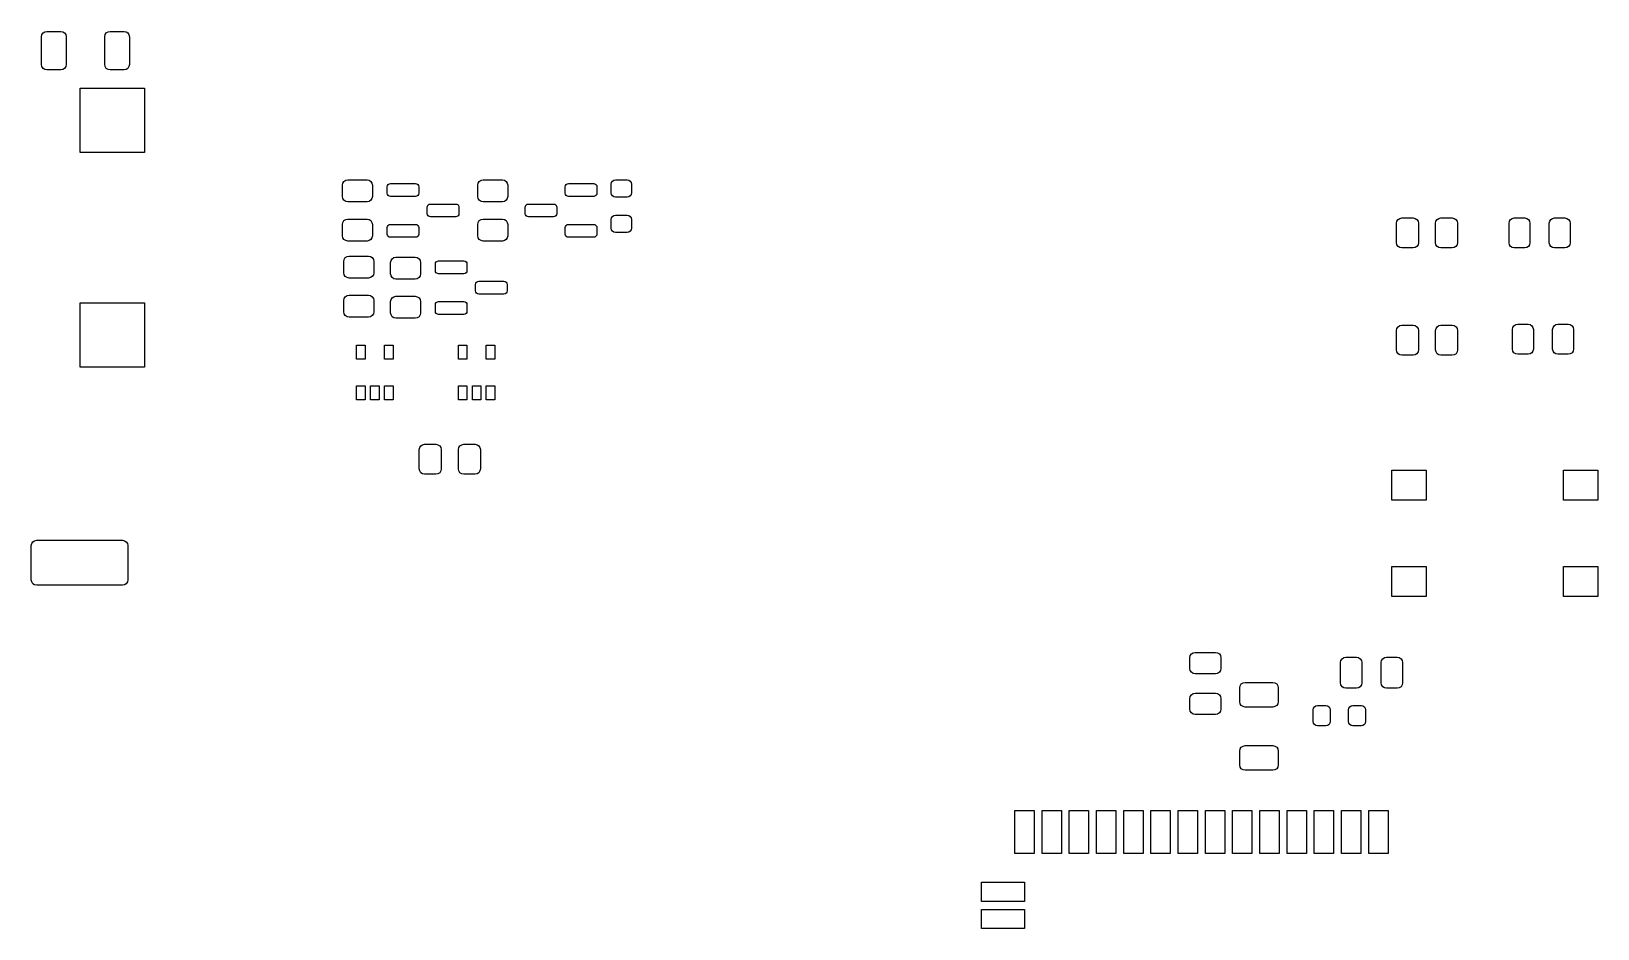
# Model space of a CAD drawing. Extents: x 2.4 to 8.39, y -4.84 to -1.14.
# Drawn here: x 5.511 to 8.388, y -2.783 to -1.136 of the extents above; entities that cross this region are included whole.
import ezdxf

# ---------------------------------------------------------------- set-up
doc = ezdxf.new("R2010")
doc.units = 0
doc.header["$MEASUREMENT"] = 0
doc.layers.add('BLACK', color=7, linetype='CONTINUOUS')

msp = doc.modelspace()

# ---------------------------------------------------------------- linework, layer by layer
at = {"layer": 'BLACK', "linetype": 'CONTINUOUS'}
for p, q in [((5.52953, -1.14567), (5.53028, -1.1419)), ((5.52953, -1.19685), (5.52953, -1.14567)), ((5.53028, -1.1419), (5.53241, -1.13871)), ((5.53241, -1.13871), (5.5356, -1.13658)), ((5.5356, -1.13658), (5.53937, -1.13583)), ((5.53937, -1.13583), (5.56496, -1.13583)), ((5.56496, -1.13583), (5.56873, -1.13658)), ((5.56873, -1.13658), (5.57192, -1.13871)), ((5.57192, -1.13871), (5.57405, -1.1419)), ((5.57405, -1.1419), (5.5748, -1.14567)), ((5.5748, -1.14567), (5.5748, -1.19685)), ((5.64567, -1.14567), (5.64642, -1.1419)), ((5.64567, -1.19685), (5.64567, -1.14567)), ((5.64642, -1.1419), (5.64855, -1.13871)), ((5.64855, -1.13871), (5.65175, -1.13658)), ((5.65175, -1.13658), (5.65551, -1.13583)), ((5.65551, -1.13583), (5.6811, -1.13583)), ((5.6811, -1.13583), (5.68487, -1.13658)), ((5.68487, -1.13658), (5.68806, -1.13871)), ((5.68806, -1.13871), (5.6902, -1.1419)), ((5.6902, -1.1419), (5.69094, -1.14567)), ((5.69094, -1.14567), (5.69094, -1.19685)), ((5.53028, -1.20062), (5.52953, -1.19685)), ((5.53241, -1.20381), (5.53028, -1.20062)), ((5.5356, -1.20594), (5.53241, -1.20381)), ((5.53937, -1.20669), (5.5356, -1.20594)), ((5.56496, -1.20669), (5.53937, -1.20669)), ((5.56873, -1.20594), (5.56496, -1.20669)), ((5.57192, -1.20381), (5.56873, -1.20594)), ((5.57405, -1.20062), (5.57192, -1.20381)), ((5.5748, -1.19685), (5.57405, -1.20062)), ((5.64642, -1.20062), (5.64567, -1.19685)), ((5.64855, -1.20381), (5.64642, -1.20062)), ((5.65175, -1.20594), (5.64855, -1.20381)), ((5.65551, -1.20669), (5.65175, -1.20594)), ((5.6811, -1.20669), (5.65551, -1.20669)), ((5.68487, -1.20594), (5.6811, -1.20669)), ((5.68806, -1.20381), (5.68487, -1.20594)), ((5.6902, -1.20062), (5.68806, -1.20381)), ((5.69094, -1.19685), (5.6902, -1.20062)), ((5.60039, -1.35827), (5.60039, -1.24016)), ((5.60039, -1.24016), (5.7185, -1.24016)), ((5.7185, -1.24016), (5.7185, -1.35827)), ((5.7185, -1.35827), (5.60039, -1.35827)), ((6.08507, -1.41135), (6.08826, -1.40921)), ((6.08826, -1.40921), (6.09203, -1.40846)), ((6.09203, -1.40846), (6.12746, -1.40846)), ((6.12746, -1.40846), (6.13123, -1.40921)), ((6.13123, -1.40921), (6.13442, -1.41135)), ((6.33359, -1.41135), (6.33678, -1.40921)), ((6.33678, -1.40921), (6.34055, -1.40846)), ((6.34055, -1.40846), (6.37598, -1.40846)), ((6.37598, -1.40846), (6.37975, -1.40921)), ((6.37975, -1.40921), (6.38294, -1.41135)), ((6.57809, -1.41077), (6.58065, -1.40906)), ((6.58065, -1.40906), (6.58366, -1.40846)), ((6.58366, -1.40846), (6.60531, -1.40846)), ((6.60531, -1.40846), (6.60833, -1.40906)), ((6.60833, -1.40906), (6.61088, -1.41077)), ((6.08219, -1.41831), (6.08293, -1.41454)), ((6.08219, -1.43898), (6.08219, -1.41831)), ((6.08293, -1.41454), (6.08507, -1.41135)), ((6.13442, -1.41135), (6.13655, -1.41454)), ((6.13655, -1.41454), (6.1373, -1.41831)), ((6.1373, -1.41831), (6.1373, -1.43898)), ((6.16437, -1.42126), (6.16482, -1.419)), ((6.16437, -1.43307), (6.16437, -1.42126)), ((6.16482, -1.43533), (6.16437, -1.43307)), ((6.16482, -1.419), (6.1661, -1.41708)), ((6.1661, -1.43725), (6.16482, -1.43533)), ((6.1661, -1.41708), (6.16802, -1.4158)), ((6.16802, -1.43853), (6.1661, -1.43725)), ((6.16802, -1.4158), (6.17028, -1.41535)), ((6.17028, -1.41535), (6.21654, -1.41535)), ((6.21654, -1.41535), (6.2188, -1.4158)), ((6.2188, -1.4158), (6.22071, -1.41708)), ((6.22071, -1.43725), (6.2188, -1.43853)), ((6.22071, -1.41708), (6.22199, -1.419)), ((6.22199, -1.43533), (6.22071, -1.43725)), ((6.22199, -1.419), (6.22244, -1.42126)), ((6.22244, -1.43307), (6.22199, -1.43533)), ((6.22244, -1.42126), (6.22244, -1.43307)), ((6.33071, -1.41831), (6.33146, -1.41454)), ((6.33071, -1.43898), (6.33071, -1.41831)), ((6.33146, -1.41454), (6.33359, -1.41135)), ((6.38294, -1.41135), (6.38508, -1.41454)), ((6.38508, -1.41454), (6.38583, -1.41831)), ((6.38583, -1.41831), (6.38583, -1.43898)), ((6.49163, -1.42126), (6.49208, -1.419)), ((6.49163, -1.43307), (6.49163, -1.42126)), ((6.49208, -1.43533), (6.49163, -1.43307)), ((6.49208, -1.419), (6.49336, -1.41708)), ((6.49336, -1.43725), (6.49208, -1.43533)), ((6.49336, -1.41708), (6.49528, -1.4158)), ((6.49528, -1.43853), (6.49336, -1.43725)), ((6.49528, -1.4158), (6.49754, -1.41535)), ((6.49754, -1.41535), (6.5438, -1.41535)), ((6.5438, -1.41535), (6.54606, -1.4158)), ((6.54606, -1.4158), (6.54798, -1.41708)), ((6.54798, -1.43725), (6.54606, -1.43853)), ((6.54798, -1.41708), (6.54926, -1.419)), ((6.54926, -1.43533), (6.54798, -1.43725)), ((6.54926, -1.419), (6.5497, -1.42126)), ((6.5497, -1.43307), (6.54926, -1.43533)), ((6.5497, -1.42126), (6.5497, -1.43307)), ((6.57579, -1.41634), (6.57639, -1.41333)), ((6.57579, -1.43209), (6.57579, -1.41634)), ((6.57639, -1.4351), (6.57579, -1.43209)), ((6.57639, -1.41333), (6.57809, -1.41077)), ((6.57809, -1.43765), (6.57639, -1.4351)), ((6.58065, -1.43936), (6.57809, -1.43765)), ((6.61088, -1.43765), (6.60833, -1.43936)), ((6.61088, -1.41077), (6.61259, -1.41333)), ((6.61259, -1.4351), (6.61088, -1.43765)), ((6.61259, -1.41333), (6.61319, -1.41634)), ((6.61319, -1.43209), (6.61259, -1.4351)), ((6.61319, -1.41634), (6.61319, -1.43209)), ((6.08293, -1.44274), (6.08219, -1.43898)), ((6.08507, -1.44594), (6.08293, -1.44274)), ((6.08826, -1.44807), (6.08507, -1.44594)), ((6.09203, -1.44882), (6.08826, -1.44807)), ((6.12746, -1.44882), (6.09203, -1.44882)), ((6.13123, -1.44807), (6.12746, -1.44882)), ((6.13442, -1.44594), (6.13123, -1.44807)), ((6.13655, -1.44274), (6.13442, -1.44594)), ((6.1373, -1.43898), (6.13655, -1.44274)), ((6.17028, -1.43898), (6.16802, -1.43853)), ((6.21654, -1.43898), (6.17028, -1.43898)), ((6.2188, -1.43853), (6.21654, -1.43898)), ((6.23819, -1.45866), (6.23864, -1.4564)), ((6.23819, -1.47047), (6.23819, -1.45866)), ((6.23864, -1.4564), (6.23992, -1.45449)), ((6.23992, -1.45449), (6.24183, -1.45321)), ((6.24183, -1.45321), (6.24409, -1.45276)), ((6.24409, -1.45276), (6.29035, -1.45276)), ((6.29035, -1.45276), (6.29261, -1.45321)), ((6.29261, -1.45321), (6.29453, -1.45449)), ((6.29453, -1.45449), (6.29581, -1.4564)), ((6.29581, -1.4564), (6.29626, -1.45866)), ((6.29626, -1.45866), (6.29626, -1.47047)), ((6.33146, -1.44274), (6.33071, -1.43898)), ((6.33359, -1.44594), (6.33146, -1.44274)), ((6.33678, -1.44807), (6.33359, -1.44594)), ((6.34055, -1.44882), (6.33678, -1.44807)), ((6.37598, -1.44882), (6.34055, -1.44882)), ((6.37975, -1.44807), (6.37598, -1.44882)), ((6.38294, -1.44594), (6.37975, -1.44807)), ((6.38508, -1.44274), (6.38294, -1.44594)), ((6.38583, -1.43898), (6.38508, -1.44274)), ((6.41781, -1.45866), (6.41826, -1.4564)), ((6.41781, -1.47047), (6.41781, -1.45866)), ((6.41826, -1.4564), (6.41954, -1.45449)), ((6.41954, -1.45449), (6.42146, -1.45321)), ((6.42146, -1.45321), (6.42372, -1.45276)), ((6.42372, -1.45276), (6.46998, -1.45276)), ((6.46998, -1.45276), (6.47224, -1.45321)), ((6.47224, -1.45321), (6.47416, -1.45449)), ((6.47416, -1.45449), (6.47544, -1.4564)), ((6.47544, -1.4564), (6.47589, -1.45866)), ((6.47589, -1.45866), (6.47589, -1.47047)), ((6.49754, -1.43898), (6.49528, -1.43853)), ((6.5438, -1.43898), (6.49754, -1.43898)), ((6.54606, -1.43853), (6.5438, -1.43898)), ((6.58366, -1.43996), (6.58065, -1.43936)), ((6.60531, -1.43996), (6.58366, -1.43996)), ((6.60833, -1.43936), (6.60531, -1.43996)), ((6.08219, -1.49016), (6.08293, -1.48639)), ((6.08219, -1.51083), (6.08219, -1.49016)), ((6.08293, -1.48639), (6.08507, -1.4832)), ((6.08507, -1.4832), (6.08826, -1.48106)), ((6.08826, -1.48106), (6.09203, -1.48031)), ((6.09203, -1.48031), (6.12746, -1.48031)), ((6.12746, -1.48031), (6.13123, -1.48106)), ((6.13123, -1.48106), (6.13442, -1.4832)), ((6.13442, -1.4832), (6.13655, -1.48639)), ((6.13655, -1.48639), (6.1373, -1.49016)), ((6.1373, -1.49016), (6.1373, -1.51083)), ((6.16437, -1.49606), (6.16482, -1.4938)), ((6.16482, -1.4938), (6.1661, -1.49189)), ((6.1661, -1.49189), (6.16802, -1.49061)), ((6.16802, -1.49061), (6.17028, -1.49016)), ((6.17028, -1.49016), (6.21654, -1.49016)), ((6.21654, -1.49016), (6.2188, -1.49061)), ((6.2188, -1.49061), (6.22071, -1.49189)), ((6.22071, -1.49189), (6.22199, -1.4938)), ((6.22199, -1.4938), (6.22244, -1.49606)), ((6.23864, -1.47273), (6.23819, -1.47047)), ((6.23992, -1.47465), (6.23864, -1.47273)), ((6.24183, -1.47593), (6.23992, -1.47465)), ((6.24409, -1.47638), (6.24183, -1.47593)), ((6.29035, -1.47638), (6.24409, -1.47638)), ((6.29261, -1.47593), (6.29035, -1.47638)), ((6.29453, -1.47465), (6.29261, -1.47593)), ((6.29581, -1.47273), (6.29453, -1.47465)), ((6.29626, -1.47047), (6.29581, -1.47273)), ((6.33071, -1.49016), (6.33146, -1.48639)), ((6.33071, -1.51083), (6.33071, -1.49016)), ((6.33146, -1.48639), (6.33359, -1.4832)), ((6.33359, -1.4832), (6.33678, -1.48106)), ((6.33678, -1.48106), (6.34055, -1.48031)), ((6.34055, -1.48031), (6.37598, -1.48031)), ((6.37598, -1.48031), (6.37975, -1.48106)), ((6.37975, -1.48106), (6.38294, -1.4832)), ((6.38294, -1.4832), (6.38508, -1.48639)), ((6.38508, -1.48639), (6.38583, -1.49016)), ((6.38583, -1.49016), (6.38583, -1.51083)), ((6.41826, -1.47273), (6.41781, -1.47047)), ((6.41954, -1.47465), (6.41826, -1.47273)), ((6.42146, -1.47593), (6.41954, -1.47465)), ((6.42372, -1.47638), (6.42146, -1.47593)), ((6.46998, -1.47638), (6.42372, -1.47638)), ((6.47224, -1.47593), (6.46998, -1.47638)), ((6.47416, -1.47465), (6.47224, -1.47593)), ((6.47544, -1.47273), (6.47416, -1.47465)), ((6.47589, -1.47047), (6.47544, -1.47273)), ((6.49163, -1.49606), (6.49208, -1.4938)), ((6.49208, -1.4938), (6.49336, -1.49189)), ((6.49336, -1.49189), (6.49528, -1.49061)), ((6.49528, -1.49061), (6.49754, -1.49016)), ((6.49754, -1.49016), (6.5438, -1.49016)), ((6.5438, -1.49016), (6.54606, -1.49061)), ((6.54606, -1.49061), (6.54798, -1.49189)), ((6.54798, -1.49189), (6.54926, -1.4938)), ((6.54926, -1.4938), (6.5497, -1.49606)), ((6.57579, -1.4813), (6.57639, -1.47829)), ((6.57579, -1.49705), (6.57579, -1.4813)), ((6.57639, -1.47829), (6.57809, -1.47573)), ((6.57809, -1.47573), (6.58065, -1.47402)), ((6.58065, -1.47402), (6.58366, -1.47343)), ((6.58366, -1.47343), (6.60531, -1.47343)), ((6.60531, -1.47343), (6.60833, -1.47402)), ((6.60833, -1.47402), (6.61088, -1.47573)), ((6.61088, -1.47573), (6.61259, -1.47829)), ((6.61259, -1.47829), (6.61319, -1.4813)), ((6.61319, -1.4813), (6.61319, -1.49705)), ((8.01821, -1.48819), (8.01896, -1.48442)), ((8.01821, -1.52362), (8.01821, -1.48819)), ((8.01896, -1.48442), (8.02109, -1.48123)), ((8.02109, -1.48123), (8.02428, -1.4791)), ((8.02428, -1.4791), (8.02805, -1.47835)), ((8.02805, -1.47835), (8.04872, -1.47835)), ((8.04872, -1.47835), (8.05249, -1.4791)), ((8.05249, -1.4791), (8.05568, -1.48123)), ((8.05568, -1.48123), (8.05781, -1.48442)), ((8.05781, -1.48442), (8.05856, -1.48819)), ((8.05856, -1.48819), (8.05856, -1.52362)), ((8.09006, -1.48819), (8.09081, -1.48442)), ((8.09006, -1.52362), (8.09006, -1.48819)), ((8.09081, -1.48442), (8.09294, -1.48123)), ((8.09294, -1.48123), (8.09614, -1.4791)), ((8.09614, -1.4791), (8.0999, -1.47835)), ((8.0999, -1.47835), (8.12057, -1.47835)), ((8.12057, -1.47835), (8.12434, -1.4791)), ((8.12434, -1.4791), (8.12753, -1.48123)), ((8.12753, -1.48123), (8.12966, -1.48442)), ((8.12966, -1.48442), (8.13041, -1.48819)), ((8.13041, -1.48819), (8.13041, -1.52362)), ((8.22512, -1.48794), (8.22585, -1.48427)), ((8.22512, -1.52387), (8.22512, -1.48794)), ((8.22585, -1.48427), (8.22793, -1.48116)), ((8.22793, -1.48116), (8.23104, -1.47908)), ((8.23104, -1.47908), (8.23471, -1.47835)), ((8.23471, -1.47835), (8.25391, -1.47835)), ((8.25391, -1.47835), (8.25758, -1.47908)), ((8.25758, -1.47908), (8.26069, -1.48116)), ((8.26069, -1.48116), (8.26277, -1.48427)), ((8.26277, -1.48427), (8.2635, -1.48794)), ((8.2635, -1.48794), (8.2635, -1.52387)), ((8.29894, -1.48794), (8.29967, -1.48427)), ((8.29894, -1.52387), (8.29894, -1.48794)), ((8.29967, -1.48427), (8.30175, -1.48116)), ((8.30175, -1.48116), (8.30486, -1.47908)), ((8.30486, -1.47908), (8.30853, -1.47835)), ((8.30853, -1.47835), (8.32773, -1.47835)), ((8.32773, -1.47835), (8.3314, -1.47908)), ((8.3314, -1.47908), (8.33451, -1.48116)), ((8.33451, -1.48116), (8.33659, -1.48427)), ((8.33659, -1.48427), (8.33732, -1.48794)), ((8.33732, -1.48794), (8.33732, -1.52387)), ((6.08293, -1.51459), (6.08219, -1.51083)), ((6.08507, -1.51779), (6.08293, -1.51459)), ((6.08826, -1.51992), (6.08507, -1.51779)), ((6.09203, -1.52067), (6.08826, -1.51992)), ((6.12746, -1.52067), (6.09203, -1.52067)), ((6.13123, -1.51992), (6.12746, -1.52067)), ((6.13442, -1.51779), (6.13123, -1.51992)), ((6.13655, -1.51459), (6.13442, -1.51779)), ((6.1373, -1.51083), (6.13655, -1.51459)), ((6.16437, -1.50787), (6.16437, -1.49606)), ((6.16482, -1.51013), (6.16437, -1.50787)), ((6.1661, -1.51205), (6.16482, -1.51013)), ((6.16802, -1.51333), (6.1661, -1.51205)), ((6.17028, -1.51378), (6.16802, -1.51333)), ((6.21654, -1.51378), (6.17028, -1.51378)), ((6.2188, -1.51333), (6.21654, -1.51378)), ((6.22071, -1.51205), (6.2188, -1.51333)), ((6.22199, -1.51013), (6.22071, -1.51205)), ((6.22244, -1.50787), (6.22199, -1.51013)), ((6.22244, -1.49606), (6.22244, -1.50787)), ((6.33146, -1.51459), (6.33071, -1.51083)), ((6.33359, -1.51779), (6.33146, -1.51459)), ((6.33678, -1.51992), (6.33359, -1.51779)), ((6.34055, -1.52067), (6.33678, -1.51992)), ((6.37598, -1.52067), (6.34055, -1.52067)), ((6.37975, -1.51992), (6.37598, -1.52067)), ((6.38294, -1.51779), (6.37975, -1.51992)), ((6.38508, -1.51459), (6.38294, -1.51779)), ((6.38583, -1.51083), (6.38508, -1.51459)), ((6.49163, -1.50787), (6.49163, -1.49606)), ((6.49208, -1.51013), (6.49163, -1.50787)), ((6.49336, -1.51205), (6.49208, -1.51013)), ((6.49528, -1.51333), (6.49336, -1.51205)), ((6.49754, -1.51378), (6.49528, -1.51333)), ((6.5438, -1.51378), (6.49754, -1.51378)), ((6.54606, -1.51333), (6.5438, -1.51378)), ((6.54798, -1.51205), (6.54606, -1.51333)), ((6.54926, -1.51013), (6.54798, -1.51205)), ((6.5497, -1.50787), (6.54926, -1.51013)), ((6.5497, -1.49606), (6.5497, -1.50787)), ((6.57639, -1.50006), (6.57579, -1.49705)), ((6.57809, -1.50262), (6.57639, -1.50006)), ((6.58065, -1.50432), (6.57809, -1.50262)), ((6.58366, -1.50492), (6.58065, -1.50432)), ((6.60531, -1.50492), (6.58366, -1.50492)), ((6.60833, -1.50432), (6.60531, -1.50492)), ((6.61088, -1.50262), (6.60833, -1.50432)), ((6.61259, -1.50006), (6.61088, -1.50262)), ((6.61319, -1.49705), (6.61259, -1.50006)), ((8.01896, -1.52739), (8.01821, -1.52362)), ((8.05856, -1.52362), (8.05781, -1.52739)), ((8.09081, -1.52739), (8.09006, -1.52362)), ((8.13041, -1.52362), (8.12966, -1.52739)), ((8.22585, -1.52754), (8.22512, -1.52387)), ((8.2635, -1.52387), (8.26277, -1.52754)), ((8.29967, -1.52754), (8.29894, -1.52387)), ((8.33732, -1.52387), (8.33659, -1.52754)), ((6.08539, -1.5543), (6.08753, -1.55111)), ((6.08753, -1.55111), (6.09072, -1.54898)), ((6.09072, -1.54898), (6.09449, -1.54823)), ((6.09449, -1.54823), (6.12992, -1.54823)), ((6.12992, -1.54823), (6.13369, -1.54898)), ((6.13369, -1.54898), (6.13688, -1.55111)), ((6.13688, -1.55111), (6.13901, -1.5543)), ((6.17152, -1.55627), (6.17365, -1.55308)), ((6.17365, -1.55308), (6.17684, -1.55095)), ((6.17684, -1.55095), (6.18061, -1.5502)), ((6.18061, -1.5502), (6.21604, -1.5502)), ((6.21604, -1.5502), (6.21981, -1.55095)), ((6.21981, -1.55095), (6.223, -1.55308)), ((6.223, -1.55308), (6.22514, -1.55627)), ((8.02109, -1.53058), (8.01896, -1.52739)), ((8.02428, -1.53272), (8.02109, -1.53058)), ((8.02805, -1.53346), (8.02428, -1.53272)), ((8.04872, -1.53346), (8.02805, -1.53346)), ((8.05249, -1.53272), (8.04872, -1.53346)), ((8.05568, -1.53058), (8.05249, -1.53272)), ((8.05781, -1.52739), (8.05568, -1.53058)), ((8.09294, -1.53058), (8.09081, -1.52739)), ((8.09614, -1.53272), (8.09294, -1.53058)), ((8.0999, -1.53346), (8.09614, -1.53272)), ((8.12057, -1.53346), (8.0999, -1.53346)), ((8.12434, -1.53272), (8.12057, -1.53346)), ((8.12753, -1.53058), (8.12434, -1.53272)), ((8.12966, -1.52739), (8.12753, -1.53058)), ((8.22793, -1.53065), (8.22585, -1.52754)), ((8.23104, -1.53273), (8.22793, -1.53065)), ((8.23471, -1.53346), (8.23104, -1.53273)), ((8.25391, -1.53346), (8.23471, -1.53346)), ((8.25758, -1.53273), (8.25391, -1.53346)), ((8.26069, -1.53065), (8.25758, -1.53273)), ((8.26277, -1.52754), (8.26069, -1.53065)), ((8.30175, -1.53065), (8.29967, -1.52754)), ((8.30486, -1.53273), (8.30175, -1.53065)), ((8.30853, -1.53346), (8.30486, -1.53273)), ((8.32773, -1.53346), (8.30853, -1.53346)), ((8.3314, -1.53273), (8.32773, -1.53346)), ((8.33451, -1.53065), (8.3314, -1.53273)), ((8.33659, -1.52754), (8.33451, -1.53065)), ((6.08465, -1.55807), (6.08539, -1.5543)), ((6.08465, -1.57874), (6.08465, -1.55807)), ((6.08539, -1.58251), (6.08465, -1.57874)), ((6.13901, -1.5543), (6.13976, -1.55807)), ((6.13976, -1.57874), (6.13901, -1.58251)), ((6.13976, -1.55807), (6.13976, -1.57874)), ((6.17077, -1.56004), (6.17152, -1.55627)), ((6.17077, -1.58071), (6.17077, -1.56004)), ((6.17152, -1.58448), (6.17077, -1.58071)), ((6.22514, -1.55627), (6.22589, -1.56004)), ((6.22589, -1.58071), (6.22514, -1.58448)), ((6.22589, -1.56004), (6.22589, -1.58071)), ((6.25295, -1.56299), (6.2534, -1.56073)), ((6.25295, -1.5748), (6.25295, -1.56299)), ((6.2534, -1.57706), (6.25295, -1.5748)), ((6.2534, -1.56073), (6.25468, -1.55882)), ((6.25468, -1.57898), (6.2534, -1.57706)), ((6.25468, -1.55882), (6.2566, -1.55754)), ((6.2566, -1.58026), (6.25468, -1.57898)), ((6.2566, -1.55754), (6.25886, -1.55709)), ((6.25886, -1.58071), (6.2566, -1.58026)), ((6.25886, -1.55709), (6.30512, -1.55709)), ((6.30512, -1.58071), (6.25886, -1.58071)), ((6.30512, -1.55709), (6.30738, -1.55754)), ((6.30738, -1.58026), (6.30512, -1.58071)), ((6.30738, -1.55754), (6.30929, -1.55882)), ((6.30929, -1.57898), (6.30738, -1.58026)), ((6.30929, -1.55882), (6.31057, -1.56073)), ((6.31057, -1.57706), (6.30929, -1.57898)), ((6.31057, -1.56073), (6.31102, -1.56299)), ((6.31102, -1.5748), (6.31057, -1.57706)), ((6.31102, -1.56299), (6.31102, -1.5748)), ((6.08753, -1.5857), (6.08539, -1.58251)), ((6.09072, -1.58783), (6.08753, -1.5857)), ((6.09449, -1.58858), (6.09072, -1.58783)), ((6.12992, -1.58858), (6.09449, -1.58858)), ((6.13369, -1.58783), (6.12992, -1.58858)), ((6.13688, -1.5857), (6.13369, -1.58783)), ((6.13901, -1.58251), (6.13688, -1.5857)), ((6.17365, -1.58767), (6.17152, -1.58448)), ((6.17684, -1.5898), (6.17365, -1.58767)), ((6.18061, -1.59055), (6.17684, -1.5898)), ((6.21604, -1.59055), (6.18061, -1.59055)), ((6.21981, -1.5898), (6.21604, -1.59055)), ((6.223, -1.58767), (6.21981, -1.5898)), ((6.22514, -1.58448), (6.223, -1.58767)), ((6.32677, -1.60039), (6.32722, -1.59813)), ((6.32677, -1.6122), (6.32677, -1.60039)), ((6.32722, -1.59813), (6.3285, -1.59622)), ((6.3285, -1.59622), (6.33042, -1.59494)), ((6.33042, -1.59494), (6.33268, -1.59449)), ((6.33268, -1.59449), (6.37894, -1.59449)), ((6.37894, -1.59449), (6.3812, -1.59494)), ((6.3812, -1.59494), (6.38311, -1.59622)), ((6.38311, -1.59622), (6.38439, -1.59813)), ((6.38439, -1.59813), (6.38484, -1.60039)), ((6.38484, -1.60039), (6.38484, -1.6122)), ((5.60039, -1.75197), (5.60039, -1.63386)), ((5.60039, -1.63386), (5.7185, -1.63386)), ((5.7185, -1.63386), (5.7185, -1.75197)), ((6.08465, -1.62992), (6.08539, -1.62615)), ((6.08465, -1.65059), (6.08465, -1.62992)), ((6.08539, -1.62615), (6.08753, -1.62296)), ((6.08753, -1.62296), (6.09072, -1.62083)), ((6.09072, -1.62083), (6.09449, -1.62008)), ((6.09449, -1.62008), (6.12992, -1.62008)), ((6.12992, -1.62008), (6.13369, -1.62083)), ((6.13369, -1.62083), (6.13688, -1.62296)), ((6.13688, -1.62296), (6.13901, -1.62615)), ((6.13901, -1.62615), (6.13976, -1.62992)), ((6.13976, -1.62992), (6.13976, -1.65059)), ((6.17077, -1.63189), (6.17152, -1.62812)), ((6.17077, -1.65256), (6.17077, -1.63189)), ((6.17152, -1.62812), (6.17365, -1.62493)), ((6.17365, -1.62493), (6.17684, -1.6228)), ((6.17684, -1.6228), (6.18061, -1.62205)), ((6.18061, -1.62205), (6.21604, -1.62205)), ((6.21604, -1.62205), (6.21981, -1.6228)), ((6.21981, -1.6228), (6.223, -1.62493)), ((6.223, -1.62493), (6.22514, -1.62812)), ((6.22514, -1.62812), (6.22589, -1.63189)), ((6.22589, -1.63189), (6.22589, -1.65256)), ((6.25295, -1.6378), (6.2534, -1.63554)), ((6.25295, -1.64961), (6.25295, -1.6378)), ((6.2534, -1.63554), (6.25468, -1.63362)), ((6.25468, -1.63362), (6.2566, -1.63234)), ((6.2566, -1.63234), (6.25886, -1.63189)), ((6.25886, -1.63189), (6.30512, -1.63189)), ((6.30512, -1.63189), (6.30738, -1.63234)), ((6.30738, -1.63234), (6.30929, -1.63362)), ((6.30929, -1.63362), (6.31057, -1.63554)), ((6.31057, -1.63554), (6.31102, -1.6378)), ((6.31102, -1.6378), (6.31102, -1.64961)), ((6.32722, -1.61446), (6.32677, -1.6122)), ((6.3285, -1.61638), (6.32722, -1.61446)), ((6.33042, -1.61766), (6.3285, -1.61638)), ((6.33268, -1.61811), (6.33042, -1.61766)), ((6.37894, -1.61811), (6.33268, -1.61811)), ((6.3812, -1.61766), (6.37894, -1.61811)), ((6.38311, -1.61638), (6.3812, -1.61766)), ((6.38439, -1.61446), (6.38311, -1.61638)), ((6.38484, -1.6122), (6.38439, -1.61446)), ((6.08539, -1.65436), (6.08465, -1.65059)), ((6.08753, -1.65755), (6.08539, -1.65436)), ((6.09072, -1.65968), (6.08753, -1.65755)), ((6.09449, -1.66043), (6.09072, -1.65968)), ((6.12992, -1.66043), (6.09449, -1.66043)), ((6.13369, -1.65968), (6.12992, -1.66043)), ((6.13688, -1.65755), (6.13369, -1.65968)), ((6.13901, -1.65436), (6.13688, -1.65755)), ((6.13976, -1.65059), (6.13901, -1.65436)), ((6.17152, -1.65633), (6.17077, -1.65256)), ((6.17365, -1.65952), (6.17152, -1.65633)), ((6.17684, -1.66165), (6.17365, -1.65952)), ((6.18061, -1.6624), (6.17684, -1.66165)), ((6.21604, -1.6624), (6.18061, -1.6624)), ((6.21981, -1.66165), (6.21604, -1.6624)), ((6.223, -1.65952), (6.21981, -1.66165)), ((6.22514, -1.65633), (6.223, -1.65952)), ((6.22589, -1.65256), (6.22514, -1.65633)), ((6.2534, -1.65187), (6.25295, -1.64961)), ((6.25468, -1.65378), (6.2534, -1.65187)), ((6.2566, -1.65506), (6.25468, -1.65378)), ((6.25886, -1.65551), (6.2566, -1.65506)), ((6.30512, -1.65551), (6.25886, -1.65551)), ((6.30738, -1.65506), (6.30512, -1.65551)), ((6.30929, -1.65378), (6.30738, -1.65506)), ((6.31057, -1.65187), (6.30929, -1.65378)), ((6.31102, -1.64961), (6.31057, -1.65187)), ((8.01831, -1.68504), (8.01906, -1.68127)), ((8.01831, -1.72047), (8.01831, -1.68504)), ((8.01906, -1.68127), (8.02119, -1.67808)), ((8.02119, -1.67808), (8.02438, -1.67595)), ((8.02438, -1.67595), (8.02815, -1.6752)), ((8.02815, -1.6752), (8.04882, -1.6752)), ((8.04882, -1.6752), (8.05259, -1.67595)), ((8.05259, -1.67595), (8.05578, -1.67808)), ((8.05578, -1.67808), (8.05791, -1.68127)), ((8.05791, -1.68127), (8.05866, -1.68504)), ((8.05866, -1.68504), (8.05866, -1.72047)), ((8.09016, -1.68504), (8.09091, -1.68127)), ((8.09016, -1.72047), (8.09016, -1.68504)), ((8.09091, -1.68127), (8.09304, -1.67808)), ((8.09304, -1.67808), (8.09623, -1.67595)), ((8.09623, -1.67595), (8.1, -1.6752)), ((8.1, -1.6752), (8.12067, -1.6752)), ((8.12067, -1.6752), (8.12444, -1.67595)), ((8.12444, -1.67595), (8.12763, -1.67808)), ((8.12763, -1.67808), (8.12976, -1.68127)), ((8.12976, -1.68127), (8.13051, -1.68504)), ((8.13051, -1.68504), (8.13051, -1.72047)), ((8.2313, -1.68302), (8.23203, -1.67935)), ((8.2313, -1.71895), (8.2313, -1.68302)), ((8.23203, -1.67935), (8.23411, -1.67624)), ((8.23411, -1.67624), (8.23722, -1.67416)), ((8.23722, -1.67416), (8.2409, -1.67343)), ((8.2409, -1.67343), (8.26009, -1.67343)), ((8.26009, -1.67343), (8.26376, -1.67416)), ((8.26376, -1.67416), (8.26687, -1.67624)), ((8.26687, -1.67624), (8.26895, -1.67935)), ((8.26895, -1.67935), (8.26969, -1.68302)), ((8.26969, -1.68302), (8.26969, -1.71895)), ((8.30512, -1.68302), (8.30585, -1.67935)), ((8.30512, -1.71895), (8.30512, -1.68302)), ((8.30585, -1.67935), (8.30793, -1.67624)), ((8.30793, -1.67624), (8.31104, -1.67416)), ((8.31104, -1.67416), (8.31471, -1.67343)), ((8.31471, -1.67343), (8.33391, -1.67343)), ((8.33391, -1.67343), (8.33758, -1.67416)), ((8.33758, -1.67416), (8.34069, -1.67624)), ((8.34069, -1.67624), (8.34277, -1.67935)), ((8.34277, -1.67935), (8.3435, -1.68302)), ((8.3435, -1.68302), (8.3435, -1.71895)), ((6.10827, -1.7372), (6.10827, -1.71161)), ((6.10827, -1.71161), (6.12402, -1.71161)), ((6.12402, -1.71161), (6.12402, -1.7372)), ((6.15945, -1.7372), (6.15945, -1.71161)), ((6.15945, -1.71161), (6.1752, -1.71161)), ((6.1752, -1.71161), (6.1752, -1.7372)), ((6.29528, -1.7372), (6.29528, -1.71161)), ((6.29528, -1.71161), (6.31102, -1.71161)), ((6.31102, -1.71161), (6.31102, -1.7372)), ((6.34646, -1.7372), (6.34646, -1.71161)), ((6.34646, -1.71161), (6.3622, -1.71161)), ((6.3622, -1.71161), (6.3622, -1.7372)), ((8.01906, -1.72424), (8.01831, -1.72047)), ((8.02119, -1.72743), (8.01906, -1.72424)), ((8.05791, -1.72424), (8.05578, -1.72743)), ((8.05866, -1.72047), (8.05791, -1.72424)), ((8.09091, -1.72424), (8.09016, -1.72047)), ((8.09304, -1.72743), (8.09091, -1.72424)), ((8.12976, -1.72424), (8.12763, -1.72743)), ((8.13051, -1.72047), (8.12976, -1.72424)), ((8.23203, -1.72262), (8.2313, -1.71895)), ((8.23411, -1.72573), (8.23203, -1.72262)), ((8.23722, -1.72781), (8.23411, -1.72573)), ((8.26687, -1.72573), (8.26376, -1.72781)), ((8.26895, -1.72262), (8.26687, -1.72573)), ((8.26969, -1.71895), (8.26895, -1.72262)), ((8.30585, -1.72262), (8.30512, -1.71895)), ((8.30793, -1.72573), (8.30585, -1.72262)), ((8.31104, -1.72781), (8.30793, -1.72573)), ((8.34069, -1.72573), (8.33758, -1.72781)), ((8.34277, -1.72262), (8.34069, -1.72573)), ((8.3435, -1.71895), (8.34277, -1.72262)), ((5.7185, -1.75197), (5.60039, -1.75197)), ((6.12402, -1.7372), (6.10827, -1.7372)), ((6.1752, -1.7372), (6.15945, -1.7372)), ((6.31102, -1.7372), (6.29528, -1.7372)), ((6.3622, -1.7372), (6.34646, -1.7372)), ((8.02438, -1.72957), (8.02119, -1.72743)), ((8.02815, -1.73031), (8.02438, -1.72957)), ((8.04882, -1.73031), (8.02815, -1.73031)), ((8.05259, -1.72957), (8.04882, -1.73031)), ((8.05578, -1.72743), (8.05259, -1.72957)), ((8.09623, -1.72957), (8.09304, -1.72743)), ((8.1, -1.73031), (8.09623, -1.72957)), ((8.12067, -1.73031), (8.1, -1.73031)), ((8.12444, -1.72957), (8.12067, -1.73031)), ((8.12763, -1.72743), (8.12444, -1.72957)), ((8.2409, -1.72854), (8.23722, -1.72781)), ((8.26009, -1.72854), (8.2409, -1.72854)), ((8.26376, -1.72781), (8.26009, -1.72854)), ((8.31471, -1.72854), (8.31104, -1.72781)), ((8.33391, -1.72854), (8.31471, -1.72854)), ((8.33758, -1.72781), (8.33391, -1.72854)), ((6.10827, -1.81201), (6.10827, -1.78642)), ((6.10827, -1.78642), (6.12402, -1.78642)), ((6.12402, -1.81201), (6.10827, -1.81201)), ((6.12402, -1.78642), (6.12402, -1.81201)), ((6.13386, -1.81201), (6.13386, -1.78642)), ((6.13386, -1.78642), (6.14961, -1.78642)), ((6.14961, -1.81201), (6.13386, -1.81201)), ((6.14961, -1.78642), (6.14961, -1.81201)), ((6.15945, -1.81201), (6.15945, -1.78642)), ((6.15945, -1.78642), (6.1752, -1.78642)), ((6.1752, -1.81201), (6.15945, -1.81201)), ((6.1752, -1.78642), (6.1752, -1.81201)), ((6.29528, -1.81201), (6.29528, -1.78642)), ((6.29528, -1.78642), (6.31102, -1.78642)), ((6.31102, -1.81201), (6.29528, -1.81201)), ((6.31102, -1.78642), (6.31102, -1.81201)), ((6.32087, -1.81201), (6.32087, -1.78642)), ((6.32087, -1.78642), (6.33661, -1.78642)), ((6.33661, -1.81201), (6.32087, -1.81201)), ((6.33661, -1.78642), (6.33661, -1.81201)), ((6.34646, -1.81201), (6.34646, -1.78642)), ((6.34646, -1.78642), (6.3622, -1.78642)), ((6.3622, -1.81201), (6.34646, -1.81201)), ((6.3622, -1.78642), (6.3622, -1.81201)), ((6.22417, -1.89978), (6.22631, -1.89658)), ((6.22631, -1.89658), (6.2295, -1.89445)), ((6.2295, -1.89445), (6.23327, -1.8937)), ((6.23327, -1.8937), (6.25394, -1.8937)), ((6.25394, -1.8937), (6.2577, -1.89445)), ((6.2577, -1.89445), (6.2609, -1.89658)), ((6.2609, -1.89658), (6.26303, -1.89978)), ((6.29602, -1.89978), (6.29816, -1.89658)), ((6.29816, -1.89658), (6.30135, -1.89445)), ((6.30135, -1.89445), (6.30512, -1.8937)), ((6.30512, -1.8937), (6.32579, -1.8937)), ((6.32579, -1.8937), (6.32955, -1.89445)), ((6.32955, -1.89445), (6.33275, -1.89658)), ((6.33275, -1.89658), (6.33488, -1.89978)), ((6.22343, -1.90354), (6.22417, -1.89978)), ((6.22343, -1.93898), (6.22343, -1.90354)), ((6.26303, -1.89978), (6.26378, -1.90354)), ((6.26378, -1.90354), (6.26378, -1.93898)), ((6.29528, -1.90354), (6.29602, -1.89978)), ((6.29528, -1.93898), (6.29528, -1.90354)), ((6.33488, -1.89978), (6.33563, -1.90354)), ((6.33563, -1.90354), (6.33563, -1.93898)), ((6.22417, -1.94274), (6.22343, -1.93898)), ((6.22631, -1.94594), (6.22417, -1.94274)), ((6.2295, -1.94807), (6.22631, -1.94594)), ((6.23327, -1.94882), (6.2295, -1.94807)), ((6.25394, -1.94882), (6.23327, -1.94882)), ((6.2577, -1.94807), (6.25394, -1.94882)), ((6.2609, -1.94594), (6.2577, -1.94807)), ((6.26303, -1.94274), (6.2609, -1.94594)), ((6.26378, -1.93898), (6.26303, -1.94274)), ((6.29602, -1.94274), (6.29528, -1.93898)), ((6.29816, -1.94594), (6.29602, -1.94274)), ((6.30135, -1.94807), (6.29816, -1.94594)), ((6.30512, -1.94882), (6.30135, -1.94807)), ((6.32579, -1.94882), (6.30512, -1.94882)), ((6.32955, -1.94807), (6.32579, -1.94882)), ((6.33275, -1.94594), (6.32955, -1.94807)), ((6.33488, -1.94274), (6.33275, -1.94594)), ((6.33563, -1.93898), (6.33488, -1.94274)), ((8.00984, -1.99606), (8.00984, -1.94094)), ((8.00984, -1.94094), (8.07283, -1.94094)), ((8.07283, -1.94094), (8.07283, -1.99606)), ((8.3248, -1.99606), (8.3248, -1.94094)), ((8.3248, -1.94094), (8.3878, -1.94094)), ((8.3878, -1.94094), (8.3878, -1.99606)), ((8.07283, -1.99606), (8.00984, -1.99606)), ((8.3878, -1.99606), (8.3248, -1.99606)), ((5.51371, -2.07276), (5.5169, -2.07063)), ((5.5169, -2.07063), (5.52067, -2.06988)), ((5.52067, -2.06988), (5.67815, -2.06988)), ((5.67815, -2.06988), (5.68192, -2.07063)), ((5.68192, -2.07063), (5.68511, -2.07276)), ((5.51083, -2.07972), (5.51158, -2.07596)), ((5.51083, -2.14272), (5.51083, -2.07972)), ((5.51158, -2.07596), (5.51371, -2.07276)), ((5.68511, -2.07276), (5.68724, -2.07596)), ((5.68724, -2.07596), (5.68799, -2.07972)), ((5.68799, -2.07972), (5.68799, -2.14272)), ((8.00984, -2.17323), (8.00984, -2.11811)), ((8.00984, -2.11811), (8.07283, -2.11811)), ((8.07283, -2.11811), (8.07283, -2.17323)), ((8.3248, -2.17323), (8.3248, -2.11811)), ((8.3248, -2.11811), (8.3878, -2.11811)), ((8.3878, -2.11811), (8.3878, -2.17323)), ((5.51158, -2.14648), (5.51083, -2.14272)), ((5.51371, -2.14968), (5.51158, -2.14648)), ((5.5169, -2.15181), (5.51371, -2.14968)), ((5.52067, -2.15256), (5.5169, -2.15181)), ((5.67815, -2.15256), (5.52067, -2.15256)), ((5.68192, -2.15181), (5.67815, -2.15256)), ((5.68511, -2.14968), (5.68192, -2.15181)), ((5.68724, -2.14648), (5.68511, -2.14968)), ((5.68799, -2.14272), (5.68724, -2.14648)), ((8.07283, -2.17323), (8.00984, -2.17323)), ((8.3878, -2.17323), (8.3248, -2.17323)), ((7.63878, -2.28543), (7.63953, -2.28167)), ((7.63878, -2.30512), (7.63878, -2.28543)), ((7.63953, -2.28167), (7.64166, -2.27847)), ((7.64166, -2.27847), (7.64486, -2.27634)), ((7.64486, -2.27634), (7.64862, -2.27559)), ((7.64862, -2.27559), (7.68602, -2.27559)), ((7.68602, -2.27559), (7.68979, -2.27634)), ((7.68979, -2.27634), (7.69298, -2.27847)), ((7.69298, -2.27847), (7.69512, -2.28167)), ((7.69512, -2.28167), (7.69587, -2.28543)), ((7.69587, -2.28543), (7.69587, -2.30512)), ((7.91535, -2.29429), (7.9161, -2.29052)), ((7.91535, -2.33169), (7.91535, -2.29429)), ((7.9161, -2.29052), (7.91824, -2.28733)), ((7.91824, -2.28733), (7.92143, -2.2852)), ((7.92143, -2.2852), (7.9252, -2.28445)), ((7.9252, -2.28445), (7.94488, -2.28445)), ((7.94488, -2.28445), (7.94865, -2.2852)), ((7.94865, -2.2852), (7.95184, -2.28733)), ((7.95184, -2.28733), (7.95398, -2.29052)), ((7.95398, -2.29052), (7.95472, -2.29429)), ((7.95472, -2.29429), (7.95472, -2.33169)), ((7.99016, -2.29429), (7.99091, -2.29052)), ((7.99016, -2.33169), (7.99016, -2.29429)), ((7.99091, -2.29052), (7.99304, -2.28733)), ((7.99304, -2.28733), (7.99623, -2.2852)), ((7.99623, -2.2852), (8, -2.28445)), ((8, -2.28445), (8.01969, -2.28445)), ((8.01969, -2.28445), (8.02345, -2.2852)), ((8.02345, -2.2852), (8.02664, -2.28733)), ((8.02664, -2.28733), (8.02878, -2.29052)), ((8.02878, -2.29052), (8.02953, -2.29429)), ((8.02953, -2.29429), (8.02953, -2.33169)), ((7.63953, -2.30888), (7.63878, -2.30512)), ((7.64166, -2.31208), (7.63953, -2.30888)), ((7.64486, -2.31421), (7.64166, -2.31208)), ((7.64862, -2.31496), (7.64486, -2.31421)), ((7.68602, -2.31496), (7.64862, -2.31496)), ((7.68979, -2.31421), (7.68602, -2.31496)), ((7.69298, -2.31208), (7.68979, -2.31421)), ((7.69512, -2.30888), (7.69298, -2.31208)), ((7.69587, -2.30512), (7.69512, -2.30888)), ((7.63878, -2.36024), (7.63953, -2.35647)), ((7.63953, -2.35647), (7.64166, -2.35328)), ((7.64166, -2.35328), (7.64486, -2.35114)), ((7.64486, -2.35114), (7.64862, -2.35039)), ((7.64862, -2.35039), (7.68602, -2.35039)), ((7.68602, -2.35039), (7.68979, -2.35114)), ((7.68979, -2.35114), (7.69298, -2.35328)), ((7.69298, -2.35328), (7.69512, -2.35647)), ((7.69512, -2.35647), (7.69587, -2.36024)), ((7.73031, -2.34055), (7.73106, -2.33678)), ((7.73031, -2.36614), (7.73031, -2.34055)), ((7.73106, -2.33678), (7.7332, -2.33359)), ((7.7332, -2.33359), (7.73639, -2.33146)), ((7.73639, -2.33146), (7.74016, -2.33071)), ((7.74016, -2.33071), (7.79134, -2.33071)), ((7.79134, -2.33071), (7.79511, -2.33146)), ((7.79511, -2.33146), (7.7983, -2.33359)), ((7.7983, -2.33359), (7.80043, -2.33678)), ((7.80043, -2.33678), (7.80118, -2.34055)), ((7.80118, -2.34055), (7.80118, -2.36614)), ((7.9161, -2.33546), (7.91535, -2.33169)), ((7.91824, -2.33865), (7.9161, -2.33546)), ((7.92143, -2.34079), (7.91824, -2.33865)), ((7.9252, -2.34154), (7.92143, -2.34079)), ((7.94488, -2.34154), (7.9252, -2.34154)), ((7.94865, -2.34079), (7.94488, -2.34154)), ((7.95184, -2.33865), (7.94865, -2.34079)), ((7.95398, -2.33546), (7.95184, -2.33865)), ((7.95472, -2.33169), (7.95398, -2.33546)), ((7.99091, -2.33546), (7.99016, -2.33169)), ((7.99304, -2.33865), (7.99091, -2.33546)), ((7.99623, -2.34079), (7.99304, -2.33865)), ((8, -2.34154), (7.99623, -2.34079)), ((8.01969, -2.34154), (8, -2.34154)), ((8.02345, -2.34079), (8.01969, -2.34154)), ((8.02664, -2.33865), (8.02345, -2.34079)), ((8.02878, -2.33546), (8.02664, -2.33865)), ((8.02953, -2.33169), (8.02878, -2.33546)), ((7.63878, -2.37992), (7.63878, -2.36024)), ((7.63953, -2.38369), (7.63878, -2.37992)), ((7.64166, -2.38688), (7.63953, -2.38369)), ((7.64486, -2.38901), (7.64166, -2.38688)), ((7.69298, -2.38688), (7.68979, -2.38901)), ((7.69512, -2.38369), (7.69298, -2.38688)), ((7.69587, -2.37992), (7.69512, -2.38369)), ((7.69587, -2.36024), (7.69587, -2.37992)), ((7.73106, -2.36991), (7.73031, -2.36614)), ((7.7332, -2.3731), (7.73106, -2.36991)), ((7.73639, -2.37524), (7.7332, -2.3731)), ((7.74016, -2.37598), (7.73639, -2.37524)), ((7.79134, -2.37598), (7.74016, -2.37598)), ((7.79511, -2.37524), (7.79134, -2.37598)), ((7.7983, -2.3731), (7.79511, -2.37524)), ((7.80043, -2.36991), (7.7983, -2.3731)), ((7.80118, -2.36614), (7.80043, -2.36991)), ((7.86516, -2.38091), (7.86576, -2.37789)), ((7.86516, -2.40256), (7.86516, -2.38091)), ((7.86576, -2.37789), (7.86746, -2.37534)), ((7.86746, -2.37534), (7.87002, -2.37363)), ((7.87002, -2.37363), (7.87303, -2.37303)), ((7.87303, -2.37303), (7.88878, -2.37303)), ((7.88878, -2.37303), (7.89179, -2.37363)), ((7.89179, -2.37363), (7.89435, -2.37534)), ((7.89435, -2.37534), (7.89605, -2.37789)), ((7.89605, -2.37789), (7.89665, -2.38091)), ((7.89665, -2.38091), (7.89665, -2.40256)), ((7.93012, -2.38091), (7.93072, -2.37789)), ((7.93012, -2.40256), (7.93012, -2.38091)), ((7.93072, -2.37789), (7.93242, -2.37534)), ((7.93242, -2.37534), (7.93498, -2.37363)), ((7.93498, -2.37363), (7.93799, -2.37303)), ((7.93799, -2.37303), (7.95374, -2.37303)), ((7.95374, -2.37303), (7.95675, -2.37363)), ((7.95675, -2.37363), (7.95931, -2.37534)), ((7.95931, -2.37534), (7.96101, -2.37789)), ((7.96101, -2.37789), (7.96161, -2.38091)), ((7.96161, -2.38091), (7.96161, -2.40256)), ((7.64862, -2.38976), (7.64486, -2.38901)), ((7.68602, -2.38976), (7.64862, -2.38976)), ((7.68979, -2.38901), (7.68602, -2.38976)), ((7.86576, -2.40557), (7.86516, -2.40256)), ((7.86746, -2.40813), (7.86576, -2.40557)), ((7.87002, -2.40983), (7.86746, -2.40813)), ((7.87303, -2.41043), (7.87002, -2.40983)), ((7.88878, -2.41043), (7.87303, -2.41043)), ((7.89179, -2.40983), (7.88878, -2.41043)), ((7.89435, -2.40813), (7.89179, -2.40983)), ((7.89605, -2.40557), (7.89435, -2.40813)), ((7.89665, -2.40256), (7.89605, -2.40557)), ((7.93072, -2.40557), (7.93012, -2.40256)), ((7.93242, -2.40813), (7.93072, -2.40557)), ((7.93498, -2.40983), (7.93242, -2.40813)), ((7.93799, -2.41043), (7.93498, -2.40983)), ((7.95374, -2.41043), (7.93799, -2.41043)), ((7.95675, -2.40983), (7.95374, -2.41043)), ((7.95931, -2.40813), (7.95675, -2.40983)), ((7.96101, -2.40557), (7.95931, -2.40813)), ((7.96161, -2.40256), (7.96101, -2.40557)), ((7.73031, -2.45669), (7.73106, -2.45293)), ((7.73031, -2.48228), (7.73031, -2.45669)), ((7.73106, -2.45293), (7.7332, -2.44973)), ((7.7332, -2.44973), (7.73639, -2.4476)), ((7.73639, -2.4476), (7.74016, -2.44685)), ((7.74016, -2.44685), (7.79134, -2.44685)), ((7.79134, -2.44685), (7.79511, -2.4476)), ((7.79511, -2.4476), (7.7983, -2.44973)), ((7.7983, -2.44973), (7.80043, -2.45293)), ((7.80043, -2.45293), (7.80118, -2.45669)), ((7.80118, -2.45669), (7.80118, -2.48228)), ((7.73106, -2.48605), (7.73031, -2.48228)), ((7.7332, -2.48924), (7.73106, -2.48605)), ((7.73639, -2.49138), (7.7332, -2.48924)), ((7.74016, -2.49213), (7.73639, -2.49138)), ((7.79134, -2.49213), (7.74016, -2.49213)), ((7.79511, -2.49138), (7.79134, -2.49213)), ((7.7983, -2.48924), (7.79511, -2.49138)), ((7.80043, -2.48605), (7.7983, -2.48924)), ((7.80118, -2.48228), (7.80043, -2.48605)), ((7.31728, -2.64472), (7.31728, -2.56598)), ((7.31728, -2.56598), (7.35272, -2.56598)), ((7.35272, -2.56598), (7.35272, -2.64472)), ((7.36728, -2.64472), (7.36728, -2.56598)), ((7.36728, -2.56598), (7.40272, -2.56598)), ((7.40272, -2.56598), (7.40272, -2.64472)), ((7.41728, -2.64472), (7.41728, -2.56598)), ((7.41728, -2.56598), (7.45272, -2.56598)), ((7.45272, -2.56598), (7.45272, -2.64472)), ((7.46728, -2.64472), (7.46728, -2.56598)), ((7.46728, -2.56598), (7.50272, -2.56598)), ((7.50272, -2.56598), (7.50272, -2.64472)), ((7.51728, -2.64472), (7.51728, -2.56598)), ((7.51728, -2.56598), (7.55272, -2.56598)), ((7.55272, -2.56598), (7.55272, -2.64472)), ((7.56728, -2.64472), (7.56728, -2.56598)), ((7.56728, -2.56598), (7.60272, -2.56598)), ((7.60272, -2.56598), (7.60272, -2.64472)), ((7.61728, -2.64472), (7.61728, -2.56598)), ((7.61728, -2.56598), (7.65272, -2.56598)), ((7.65272, -2.56598), (7.65272, -2.64472)), ((7.66728, -2.64472), (7.66728, -2.56598)), ((7.66728, -2.56598), (7.70272, -2.56598)), ((7.70272, -2.56598), (7.70272, -2.64472)), ((7.71728, -2.64472), (7.71728, -2.56598)), ((7.71728, -2.56598), (7.75272, -2.56598)), ((7.75272, -2.56598), (7.75272, -2.64472)), ((7.76728, -2.64472), (7.76728, -2.56598)), ((7.76728, -2.56598), (7.80272, -2.56598)), ((7.80272, -2.56598), (7.80272, -2.64472)), ((7.81728, -2.64472), (7.81728, -2.56598)), ((7.81728, -2.56598), (7.85272, -2.56598)), ((7.85272, -2.56598), (7.85272, -2.64472)), ((7.86728, -2.64472), (7.86728, -2.56598)), ((7.86728, -2.56598), (7.90272, -2.56598)), ((7.90272, -2.56598), (7.90272, -2.64472)), ((7.91728, -2.64472), (7.91728, -2.56598)), ((7.91728, -2.56598), (7.95272, -2.56598)), ((7.95272, -2.56598), (7.95272, -2.64472)), ((7.96728, -2.64472), (7.96728, -2.56598)), ((7.96728, -2.56598), (8.00272, -2.56598)), ((8.00272, -2.56598), (8.00272, -2.64472)), ((7.35272, -2.64472), (7.31728, -2.64472)), ((7.40272, -2.64472), (7.36728, -2.64472)), ((7.45272, -2.64472), (7.41728, -2.64472)), ((7.50272, -2.64472), (7.46728, -2.64472)), ((7.55272, -2.64472), (7.51728, -2.64472)), ((7.60272, -2.64472), (7.56728, -2.64472)), ((7.65272, -2.64472), (7.61728, -2.64472)), ((7.70272, -2.64472), (7.66728, -2.64472)), ((7.75272, -2.64472), (7.71728, -2.64472)), ((7.80272, -2.64472), (7.76728, -2.64472)), ((7.85272, -2.64472), (7.81728, -2.64472)), ((7.90272, -2.64472), (7.86728, -2.64472)), ((7.95272, -2.64472), (7.91728, -2.64472)), ((8.00272, -2.64472), (7.96728, -2.64472)), ((7.25626, -2.73272), (7.25626, -2.69728)), ((7.25626, -2.69728), (7.335, -2.69728)), ((7.335, -2.69728), (7.335, -2.73272)), ((7.335, -2.73272), (7.25626, -2.73272)), ((7.25626, -2.78272), (7.25626, -2.74728)), ((7.25626, -2.74728), (7.335, -2.74728)), ((7.335, -2.74728), (7.335, -2.78272)), ((7.335, -2.78272), (7.25626, -2.78272))]:
    msp.add_line(p, q, dxfattribs=at)

doc.saveas('drawing.dxf')
